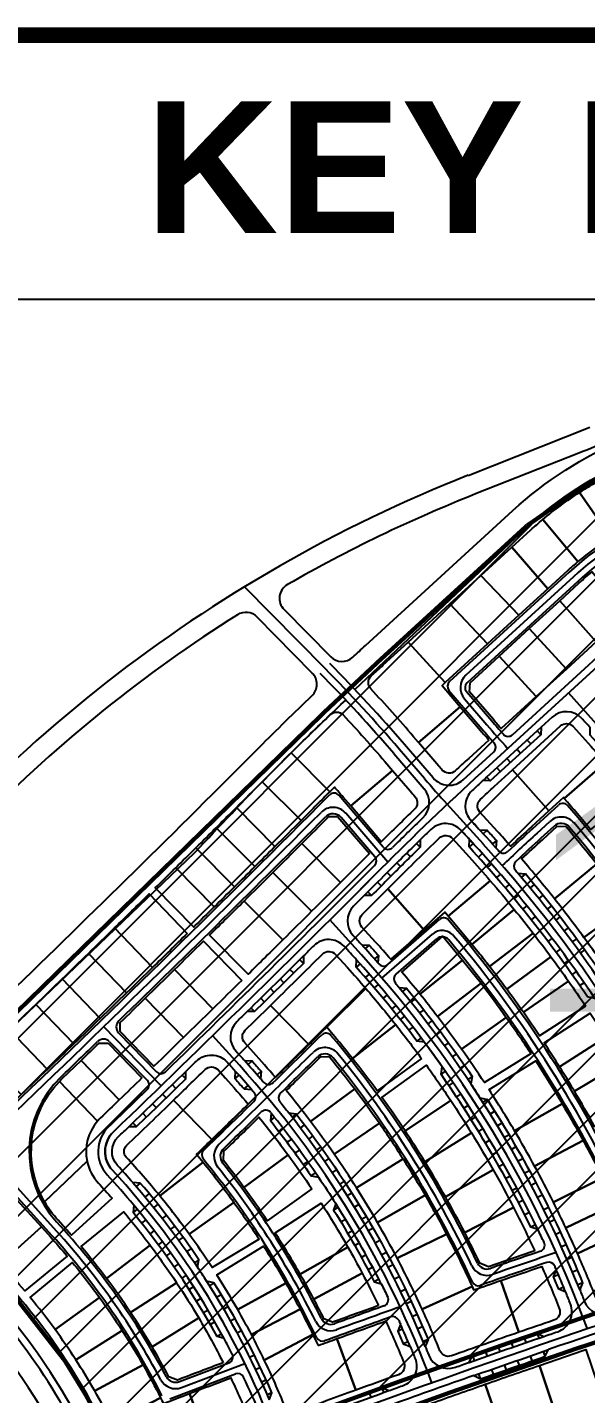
# Paper-space layout 'Layout1' of a CAD drawing. Extents: x 51 to 892, y -832 to -238.
# Drawn here: x 784.9 to 806.1, y -302.1 to -250.3 of the extents above; entities that cross this region are included whole.
import ezdxf
from ezdxf.enums import TextEntityAlignment as Align

# ---------------------------------------------------------------- set-up
doc = ezdxf.new("R2010")
doc.units = 0
doc.header["$LTSCALE"] = 10
doc.header["$MEASUREMENT"] = 0
doc.linetypes.add('X-Base 100915$0$PHANTOMX2', pattern=[5, 2.5, -0.5, 0.5, -0.5, 0.5, -0.5])
for name, color, linetype in [('L-ANNO-KPLN', 254, 'Continuous'), ('L-ANNO-KPLN-HTCH', 135, 'Continuous'), ('L-ANNO-KPLN-SHET', 139, 'X-Base 100915$0$PHANTOMX2'), ('L-ANNO-TEXT', 50, 'Continuous'), ('X-TTBL-Arch$0$A-FRAME$0$A-KEYPLAN', 7, 'Continuous'), ('X-TTBL-Arch$0$A-FRAME$0$EBDR$0$G-Border-Ext', 4, 'Continuous')]:
    doc.layers.add(name, color=color, linetype=linetype)
doc.styles.add('ANNO-A-XL', font='arial.ttf', dxfattribs={"height": 8})
doc.styles.add('X-TTBL-Arch$0$A-FRAME$0$Arial_B_4', font='arialbd.ttf', dxfattribs={"height": 3.044269})

# ---------------------------------------------------------------- blocks, each defined once
blk = doc.blocks.new('X-TTBL-Arch$0$A-FRAME')
at = {"layer": 'X-TTBL-Arch$0$A-FRAME$0$A-KEYPLAN', "color": 1}
blk.add_lwpolyline([(735.534, -260.579), (878.534, -260.579)], dxfattribs=at)
at = {"layer": 'X-TTBL-Arch$0$A-FRAME$0$EBDR$0$G-Border-Ext', "const_width": 0.6}
blk.add_lwpolyline([(63.534, -818.579), (63.534, -250.579), (878.534, -250.579), (878.534, -818.579)], close=True, dxfattribs=at)
at = {"layer": 'X-TTBL-Arch$0$A-FRAME$0$A-KEYPLAN', "color": 3, "style": 'X-TTBL-Arch$0$A-FRAME$0$Arial_B_4'}
blk.add_text('KEY PLAN', height=5, dxfattribs=at).set_placement((807.034, -255.579), align=Align.MIDDLE_CENTER)
blk = doc.blocks.new('X-TTBL-Arch')
blk.add_blockref('X-TTBL-Arch$0$A-FRAME', (0, 0))
blk = doc.blocks.new('masterplan')
at = {"layer": 'L-ANNO-KPLN'}
for p, q in [((407993.947, 2905926.73), (407998.563, 2905928.552)), ((407997.776, 2905923.066), (407993.235, 2905918.911)), ((407997.938, 2905922.889), (407993.854, 2905919.153)), ((407998.1, 2905922.712), (407993.902, 2905918.871)), ((407988.517, 2905919.408), (407985.46, 2905922.506)), ((407994.45, 2905915.469), (408000.044, 2905920.587)), ((407995.622, 2905916.899), (407999.865, 2905920.782)), ((407993.215, 2905918.578), (407994.474, 2905917.111)), ((407993.882, 2905918.538), (407994.838, 2905917.424)), ((407999.144, 2905916.938), (407997.744, 2905918.483)), ((407993.801, 2905918.264), (407994.656, 2905917.268)), ((407996.566, 2905917.048), (407996.701, 2905916.9)), ((407992.289, 2905915.235), (407991.327, 2905916.355)), ((407992.612, 2905915.264), (407991.527, 2905916.527)), ((407995.799, 2905916.346), (407995.934, 2905916.198)), ((407996.183, 2905916.697), (407996.318, 2905916.549)), ((407991.127, 2905916.183), (407992.278, 2905914.843)), ((407993.759, 2905915.195), (407994.913, 2905916.251)), ((407995.416, 2905915.995), (407995.551, 2905915.847)), ((407994.648, 2905915.293), (407994.783, 2905915.145)), ((407995.032, 2905915.644), (407995.167, 2905915.496)), ((407990.723, 2905912.638), (407989.036, 2905914.603)), ((407994.52, 2905912.748), (407993.136, 2905914.274)), ((407990.406, 2905912.271), (407989.123, 2905913.765)), ((407990.893, 2905912.071), (407989.305, 2905913.921)), ((407996.394, 2905913.345), (407997.367, 2905914.235)), ((407994.662, 2905913.28), (407994.515, 2905913.145)), ((407996.556, 2905913.167), (407997.042, 2905913.612)), ((407996.718, 2905912.99), (407997.204, 2905913.435)), ((407991.983, 2905912.776), (407992.123, 2905912.633)), ((407994.132, 2905912.782), (407993.984, 2905912.646)), ((407995.013, 2905912.894), (407994.864, 2905912.76)), ((407971.945, 2905901.309), (407983.584, 2905912.435)), ((407991.612, 2905912.412), (407991.752, 2905912.269)), ((407994.481, 2905912.396), (407994.332, 2905912.263)), ((407990.874, 2905911.679), (407991.016, 2905911.538)), ((407991.242, 2905912.046), (407991.383, 2905911.904)), ((407994.826, 2905912.008), (407994.676, 2905911.876)), ((407990.648, 2905911.169), (407990.507, 2905911.311)), ((407995.168, 2905911.615), (407995.016, 2905911.485)), ((407995.505, 2905911.219), (407995.352, 2905911.09)), ((407995.832, 2905911.65), (407996.114, 2905911.625)), ((407996.114, 2905911.625), (407995.961, 2905911.497)), ((407996.448, 2905911.223), (407996.293, 2905911.097)), ((407990.281, 2905910.801), (407990.139, 2905910.943)), ((407995.837, 2905910.82), (407995.683, 2905910.692)), ((407996.777, 2905910.818), (407996.621, 2905910.693)), ((407996.166, 2905910.417), (407996.01, 2905910.291)), ((407997.102, 2905910.41), (407996.945, 2905910.286)), ((407989.896, 2905908.558), (407988.699, 2905909.878)), ((407990.898, 2905908.186), (407992.862, 2905909.896)), ((407996.49, 2905910.01), (407996.333, 2905909.886)), ((407996.81, 2905909.6), (407996.652, 2905909.478)), ((407997.423, 2905909.998), (407997.265, 2905909.876)), ((407997.739, 2905909.583), (407997.58, 2905909.462)), ((407990.675, 2905907.674), (407992.592, 2905909.343)), ((407991.208, 2905907.82), (407992.75, 2905909.162)), ((407997.126, 2905909.187), (407996.966, 2905909.066)), ((407998.052, 2905909.164), (407997.891, 2905909.045)), ((407990.19, 2905908.924), (407990.042, 2905908.79)), ((407997.437, 2905908.77), (407997.276, 2905908.652)), ((407998.359, 2905908.742), (407998.197, 2905908.625)), ((407987.696, 2905908.23), (407987.556, 2905908.372)), ((407989.848, 2905908.217), (407989.699, 2905908.083)), ((407990.539, 2905908.536), (407990.389, 2905908.403)), ((407997.744, 2905908.351), (407997.582, 2905908.233)), ((407986.956, 2905907.498), (407986.816, 2905907.641)), ((407987.327, 2905907.864), (407987.186, 2905908.006)), ((407990.193, 2905907.827), (407990.042, 2905907.696)), ((407998.046, 2905907.928), (407997.883, 2905907.812)), ((407986.586, 2905907.133), (407986.446, 2905907.276)), ((407990.533, 2905907.434), (407990.381, 2905907.304)), ((407990.868, 2905907.037), (407990.715, 2905906.909)), ((407991.603, 2905907.291), (407991.448, 2905907.164)), ((407998.344, 2905907.501), (407998.18, 2905907.388)), ((407985.844, 2905906.404), (407985.704, 2905906.546)), ((407986.215, 2905906.768), (407986.075, 2905906.911)), ((407991.199, 2905906.635), (407991.044, 2905906.509)), ((407991.932, 2905906.886), (407991.776, 2905906.761)), ((407992.257, 2905906.476), (407992.099, 2905906.353)), ((407991.524, 2905906.23), (407991.368, 2905906.105)), ((407992.577, 2905906.063), (407992.418, 2905905.942)), ((407980.127, 2905905.832), (407982.301, 2905903.595)), ((407980.689, 2905905.597), (407982.122, 2905904.123)), ((407985.272, 2905904.368), (407984.252, 2905905.493)), ((407991.845, 2905905.82), (407991.687, 2905905.698)), ((407992.891, 2905905.647), (407992.731, 2905905.527)), ((407980.344, 2905905.264), (407981.777, 2905903.789)), ((407992.161, 2905905.407), (407992.001, 2905905.287)), ((407993.201, 2905905.226), (407993.039, 2905905.108)), ((407985.598, 2905904.4), (407985.747, 2905904.533)), ((407993.506, 2905904.802), (407993.343, 2905904.686)), ((407983.235, 2905903.855), (407983.096, 2905903.998)), ((407985.25, 2905903.997), (407985.101, 2905903.864)), ((407986.094, 2905904.141), (407985.943, 2905904.01)), ((407993.078, 2905904.145), (407992.914, 2905904.031)), ((407993.806, 2905904.374), (407993.641, 2905904.26)), ((407994.1, 2905903.942), (407993.934, 2905903.831)), ((407982.862, 2905903.492), (407982.723, 2905903.636)), ((407985.444, 2905903.474), (407985.595, 2905903.605)), ((407993.373, 2905903.717), (407993.208, 2905903.605)), ((407982.115, 2905902.769), (407981.976, 2905902.912)), ((407982.489, 2905903.13), (407982.35, 2905903.274)), ((407993.663, 2905903.286), (407993.497, 2905903.175)), ((407993.948, 2905902.851), (407993.78, 2905902.742)), ((407994.674, 2905903.069), (407994.505, 2905902.961)), ((407981.741, 2905902.407), (407981.602, 2905902.551)), ((407986.598, 2905902.399), (407986.442, 2905902.274)), ((407987.423, 2905902.528), (407987.265, 2905902.405)), ((407994.228, 2905902.413), (407994.059, 2905902.306)), ((407994.953, 2905902.627), (407994.783, 2905902.522)), ((407981.367, 2905902.046), (407981.228, 2905902.19)), ((407986.763, 2905901.865), (407986.921, 2905901.988)), ((407987.582, 2905901.992), (407987.741, 2905902.113)), ((407994.503, 2905901.971), (407994.332, 2905901.866)), ((407995.226, 2905902.182), (407995.055, 2905902.079)), ((407987.238, 2905901.572), (407987.078, 2905901.452)), ((407988.054, 2905901.694), (407987.893, 2905901.575)), ((407994.772, 2905901.526), (407994.6, 2905901.424)), ((407995.495, 2905901.734), (407995.322, 2905901.632)), ((407975.237, 2905901.145), (407978.158, 2905897.921)), ((407975.833, 2905900.844), (407978.336, 2905898.082)), ((407987.387, 2905901.034), (407987.549, 2905901.151)), ((407988.197, 2905901.154), (407988.36, 2905901.27)), ((407988.661, 2905900.842), (407988.496, 2905900.729)), ((407995.035, 2905901.078), (407994.862, 2905900.977)), ((407995.757, 2905901.283), (407995.584, 2905901.183)), ((407996.015, 2905900.828), (407995.84, 2905900.731)), ((407987.853, 2905900.727), (407987.69, 2905900.611)), ((407987.987, 2905900.184), (407988.152, 2905900.298)), ((407988.789, 2905900.299), (407988.955, 2905900.41)), ((407995.293, 2905900.626), (407995.119, 2905900.528)), ((407996.267, 2905900.371), (407996.091, 2905900.275)), ((407981.507, 2905899.906), (407981.356, 2905899.775)), ((407989.244, 2905899.975), (407989.076, 2905899.866)), ((407995.546, 2905900.172), (407995.371, 2905900.076)), ((407996.514, 2905899.91), (407996.337, 2905899.817)), ((407981.846, 2905899.506), (407981.692, 2905899.378)), ((407989.357, 2905899.428), (407989.526, 2905899.535)), ((407995.793, 2905899.715), (407995.617, 2905899.62)), ((407996.035, 2905899.254), (407995.857, 2905899.162)), ((407996.755, 2905899.447), (407996.577, 2905899.356)), ((407981.262, 2905899.069), (407981.236, 2905898.788)), ((407981.39, 2905898.915), (407981.236, 2905898.788)), ((407982.177, 2905899.102), (407982.022, 2905898.976)), ((407989.012, 2905898.986), (407988.842, 2905898.88)), ((407989.802, 2905899.091), (407989.632, 2905898.987)), ((407996.271, 2905898.791), (407996.092, 2905898.701)), ((407996.99, 2905898.981), (407996.811, 2905898.891)), ((407981.717, 2905898.511), (407981.561, 2905898.387)), ((407982.502, 2905898.691), (407982.344, 2905898.568)), ((407982.82, 2905898.275), (407982.66, 2905898.155)), ((407989.115, 2905898.437), (407989.286, 2905898.54)), ((407989.901, 2905898.541), (407990.072, 2905898.643)), ((407990.336, 2905898.192), (407990.163, 2905898.092)), ((407996.502, 2905898.325), (407996.322, 2905898.237)), ((407997.22, 2905898.511), (407997.04, 2905898.424)), ((407982.038, 2905898.102), (407981.879, 2905897.98)), ((407982.351, 2905897.687), (407982.19, 2905897.568)), ((407983.131, 2905897.854), (407982.969, 2905897.737)), ((407989.553, 2905898.091), (407989.381, 2905897.99)), ((407990.419, 2905897.64), (407990.594, 2905897.737)), ((407997.445, 2905898.04), (407997.263, 2905897.955)), ((407982.657, 2905897.267), (407982.494, 2905897.15)), ((407983.435, 2905897.428), (407983.271, 2905897.314)), ((407989.641, 2905897.54), (407989.815, 2905897.638)), ((407990.069, 2905897.182), (407989.894, 2905897.086)), ((407990.845, 2905897.278), (407990.669, 2905897.184)), ((407997.663, 2905897.565), (407997.481, 2905897.483)), ((407982.956, 2905896.841), (407982.792, 2905896.728)), ((407983.731, 2905896.997), (407983.566, 2905896.885)), ((407990.141, 2905896.628), (407990.318, 2905896.722)), ((407990.913, 2905896.724), (407991.09, 2905896.817)), ((407997.876, 2905897.088), (407997.693, 2905897.008)), ((407983.248, 2905896.411), (407983.081, 2905896.3)), ((407984.303, 2905896.12), (407984.133, 2905896.014)), ((407990.559, 2905896.258), (407990.381, 2905896.167)), ((407991.328, 2905896.351), (407991.15, 2905896.261)), ((407997.367, 2905896.433), (407997.183, 2905896.355)), ((407998.084, 2905896.609), (407997.899, 2905896.531)), ((407998.285, 2905896.127), (407998.1, 2905896.051)), ((407983.532, 2905895.975), (407983.364, 2905895.867)), ((407984.577, 2905895.675), (407984.406, 2905895.571)), ((407991.38, 2905895.795), (407991.56, 2905895.883)), ((407997.569, 2905895.954), (407997.384, 2905895.878)), ((407983.809, 2905895.535), (407983.639, 2905895.43)), ((407984.079, 2905895.091), (407983.907, 2905894.988)), ((407984.844, 2905895.225), (407984.672, 2905895.124)), ((407991.785, 2905895.411), (407991.604, 2905895.326)), ((407984.34, 2905894.641), (407984.167, 2905894.542)), ((407985.104, 2905894.77), (407984.929, 2905894.672)), ((407991.822, 2905894.854), (407992.004, 2905894.936)), ((407984.595, 2905894.188), (407984.419, 2905894.091)), ((407984.691, 2905894.012), (407984.419, 2905894.091)), ((407985.356, 2905894.311), (407985.18, 2905894.217)), ((407991.459, 2905894.37), (407991.276, 2905894.29)), ((407992.216, 2905894.458), (407992.032, 2905894.378)), ((407996.069, 2905894.048), (407996.134, 2905893.859)), ((407996.561, 2905894.217), (407996.626, 2905894.028)), ((407985.6, 2905893.849), (407985.422, 2905893.757)), ((407991.667, 2905893.891), (407991.483, 2905893.813)), ((407992.421, 2905893.977), (407992.237, 2905893.9)), ((407994.594, 2905893.536), (407994.66, 2905893.347)), ((407995.085, 2905893.707), (407995.151, 2905893.518)), ((407995.577, 2905893.878), (407995.642, 2905893.689)), ((407996.867, 2905893.34), (407996.801, 2905893.529)), ((407996.867, 2905893.34), (407996.99, 2905893.595)), ((407982.993, 2905892.379), (407984.87, 2905893.093)), ((407983.078, 2905892.155), (407985.475, 2905893.066)), ((407985.836, 2905893.382), (407985.657, 2905893.293)), ((407994.103, 2905893.364), (407994.169, 2905893.175)), ((407995.393, 2905892.826), (407995.328, 2905893.015)), ((407995.885, 2905892.997), (407995.819, 2905893.185)), ((407996.376, 2905893.168), (407996.31, 2905893.357)), ((407982.63, 2905891.728), (407985.126, 2905892.676)), ((407986.065, 2905892.911), (407985.884, 2905892.825)), ((407994.156, 2905892.611), (407994.41, 2905892.487)), ((407994.41, 2905892.487), (407994.345, 2905892.676)), ((407994.902, 2905892.656), (407994.836, 2905892.845)), ((407986.286, 2905892.436), (407986.104, 2905892.354)), ((407990.676, 2905892.144), (407990.744, 2905891.956)), ((407986.498, 2905891.958), (407986.315, 2905891.879)), ((407990.19, 2905891.968), (407990.258, 2905891.78))]:
    blk.add_line(p, q, dxfattribs=at)
at = {"layer": 'L-ANNO-KPLN', "flags": 128}
for points in [[(407987.089, 2905922.587, 0.491701), (407986.961, 2905921.645), (407988.73, 2905919.853, 0.404803), (407989.564, 2905919.834, -0.001364), (407990.049, 2905920.28), (407995.643, 2905925.397, -0.085265), (407999.848, 2905928.098, -0.033159), (408003.847, 2905929.488), (408004.83, 2905929.725, -0.054931), (408011.772, 2905930.61, -0.092871), (408016.4, 2905929.824, -0.235816), (408038.881, 2905905.895)], [(408039.142, 2905905.689, 0.237759), (408016.466, 2905930.004, 0.092871), (408011.769, 2905930.802, 0.100087), (407999.328, 2905928.065), (407999.328, 2905928.065, -0.010032), (407998.144, 2905927.57), (407994.226, 2905926.023, 0.036422), (407987.089, 2905922.587)], [(407989.65, 2905918.613), (407996.199, 2905924.789, -0.085265), (408000.169, 2905927.339, -0.033055), (408004.053, 2905928.69), (408005.024, 2905928.924, -0.054931), (408011.786, 2905929.786, -0.092871), (408016.114, 2905929.051, -0.235975), (408038.098, 2905905.638), (408038.827, 2905903.603, -0.048331), (408039.536, 2905900.795, -0.029547), (408039.928, 2905896.53)], [(407985.939, 2905921.359, 0.352137), (407985.193, 2905921.446, 0.05733), (407975.492, 2905913.653), (407971.604, 2905908.625, 0.010657), (407970.227, 2905906.779), (407969.934, 2905906.37, 0.910144), (407972.703, 2905903.971), (407974.154, 2905905.358, 0.000183), (407974.509, 2905905.697), (407976.504, 2905907.059, 0.004984), (407986.03, 2905916.428), (407986.03, 2905916.428, -0.005777), (407988.022, 2905918.382, 0.418525), (407988.034, 2905919.237), (407985.939, 2905921.359)], [(407983.584, 2905912.435, -0.017458), (407989.302, 2905918.213), (407989.302, 2905918.213)]]:
    blk.add_lwpolyline(points, format="xyb", dxfattribs=at)
at = {"layer": 'L-ANNO-KPLN'}
for points in [[(408000.702, 2905925.108, 0.032949), (407999.353, 2905924.372), (407998.17, 2905926.086, -0.032927), (407999.754, 2905926.961)], [(407999.353, 2905924.372, 0.033098), (407998.106, 2905923.461), (407996.77, 2905925.056, -0.031627), (407998.17, 2905926.086)], [(407998.106, 2905923.461, 0.010943), (407997.722, 2905923.125), (407996.96, 2905922.428), (407995.601, 2905924.004), (407996.318, 2905924.66, -0.010979), (407996.77, 2905925.056)], [(407999.956, 2905921.462, 0.014696), (407999.558, 2905921.118), (407998.8, 2905920.425), (407997.416, 2905921.978), (407998.154, 2905922.653, -0.014718), (407998.645, 2905923.076)], [(407993.073, 2905918.872), (407992.952, 2905918.761), (407993.638, 2905917.962), (407992.065, 2905916.601), (407991.873, 2905916.824, 0.010017), (407990.252, 2905918.638, -0.41522), (407990.27, 2905919.125, -0.001287), (407990.724, 2905919.542), (407991.669, 2905920.406)], [(407996.529, 2905918.347), (407995.199, 2905917.13, -0.00257), (407994.899, 2905917.476), (407993.998, 2905918.525), (407994.019, 2905918.87), (407995.118, 2905919.875)], [(407994.413, 2905917.059, 0.002645), (407994.727, 2905916.698), (407993.964, 2905916.001, 0.001507), (407993.454, 2905915.531, -0.424043), (407992.961, 2905915.559, -0.001017), (407992.835, 2905915.704), (407992.065, 2905916.601), (407993.638, 2905917.962)], [(407989.206, 2905917.648, -0.009967), (407990.781, 2905915.886), (407991.072, 2905915.547), (407989.489, 2905914.198), (407989.203, 2905914.531, 0.002206), (407988.872, 2905914.912), (407988.697, 2905914.739), (407987.228, 2905916.212, -0.004346), (407988.716, 2905917.662, -0.418491)], [(407997.928, 2905917.207), (407998.61, 2905916.455, -0.003715), (407999.15, 2905915.85), (407997.582, 2905914.483), (407997.554, 2905914.514), (407997.001, 2905914.008), (407995.62, 2905915.564), (407997.441, 2905917.23, -0.415617)], [(407988.697, 2905914.739, 0.001463), (407988.211, 2905914.254, -0.000338), (407987.605, 2905913.647), (407986.135, 2905915.119, 0.000338), (407986.738, 2905915.722, -0.001473), (407987.228, 2905916.212)], [(408000.212, 2905914.606), (407998.583, 2905913.311, 0.007293), (407997.582, 2905914.483), (407999.15, 2905915.85, -0.007446)], [(407991.743, 2905914.766, 0.00148), (407991.931, 2905914.548, -0.399626), (407991.91, 2905914.074, 0.00383), (407990.65, 2905912.845), (407989.489, 2905914.198), (407991.072, 2905915.547)], [(407997.001, 2905914.008), (407996.34, 2905913.404, 0.002412), (407995.551, 2905912.674, 0.003733), (407995.053, 2905913.231), (407994.386, 2905913.968, -0.410959), (407994.407, 2905914.451, -0.001584), (407994.936, 2905914.938), (407995.62, 2905915.564)], [(407987.605, 2905913.647, -0.000544), (407986.618, 2905912.661), (407985.154, 2905914.138, 0.000543), (407986.135, 2905915.119)], [(407986.618, 2905912.661, -0.000427), (407985.851, 2905911.898), (407984.388, 2905913.376, 0.000427), (407985.154, 2905914.138)], [(407988.993, 2905913.793), (407990.196, 2905912.392), (407990.138, 2905912.334, -0.000551), (407989.105, 2905911.3), (407987.633, 2905912.77, 0.000551), (407988.664, 2905913.802)], [(407985.851, 2905911.898, -0.000421), (407985.085, 2905911.138), (407983.621, 2905912.616, 0.000422), (407984.388, 2905913.376)], [(407997.658, 2905913.417, -0.008766), (407998.823, 2905912), (407997.214, 2905910.681, 0.009741), (407995.971, 2905912.191, -0.002463), (407996.772, 2905912.931), (407997.325, 2905913.437)], [(407989.105, 2905911.3, -0.000594), (407988.007, 2905910.206), (407986.54, 2905911.68, 0.000594), (407987.633, 2905912.77)], [(407993.348, 2905912.968), (407993.986, 2905912.265, -0.006176), (407994.783, 2905911.363), (407993.189, 2905910.021), (407993.061, 2905910.175), (407992.27, 2905909.486), (407990.894, 2905911.054), (407991.158, 2905911.318, -0.00524), (407992.855, 2905912.985, -0.423008)], [(407985.085, 2905911.138, -0.000435), (407984.31, 2905910.372), (407982.853, 2905911.856, 0.000433), (407983.621, 2905912.616)], [(407984.31, 2905910.372, -0.000429), (407983.536, 2905909.609), (407982.078, 2905911.092, 0.00043), (407982.853, 2905911.856)], [(407988.007, 2905910.206, -0.000584), (407986.912, 2905909.119), (407985.444, 2905910.593, 0.000588), (407986.54, 2905911.68)], [(408000.014, 2905910.439), (407998.33, 2905909.218, 0.009163), (407997.214, 2905910.681), (407998.823, 2905912, -0.009388)], [(407995.691, 2905910.279), (407994.077, 2905908.954), (407993.189, 2905910.021), (407994.783, 2905911.363, -0.007255)], [(407983.293, 2905909.37, -0.000714), (407981.979, 2905908.081), (407980.535, 2905909.579, 0.000706), (407981.849, 2905910.868)], [(407992.27, 2905909.486), (407991.009, 2905908.389, 0.004974), (407990.429, 2905909.041), (407989.914, 2905909.61, -0.400131), (407989.926, 2905910.085, 0.000516), (407990.894, 2905911.054)], [(407986.912, 2905909.119, -0.000687), (407985.601, 2905907.824), (407984.134, 2905909.3, 0.000692), (407985.444, 2905910.593)], [(407996.409, 2905909.374), (407994.754, 2905908.113, 0.003329), (407994.373, 2905908.598), (407994.077, 2905908.954), (407995.691, 2905910.279, -0.005945)], [(408001.11, 2905908.886), (407999.391, 2905907.715, 0.009166), (407998.33, 2905909.218), (408000.014, 2905910.439, -0.009102)], [(407981.979, 2905908.081, -0.000544), (407980.985, 2905907.112), (407979.541, 2905908.61, 0.000545), (407980.535, 2905909.579)], [(407985.361, 2905907.589, -0.000591), (407984.259, 2905906.507), (407982.804, 2905907.994, 0.000595), (407983.906, 2905909.075)], [(407993.724, 2905908.355), (407992.114, 2905907.068, 0.006167), (407991.426, 2905907.903), (407992.988, 2905909.263)], [(407997.083, 2905908.482), (407995.405, 2905907.253, 0.005791), (407994.754, 2905908.113), (407996.409, 2905909.374, -0.005766)], [(407980.985, 2905907.112, -0.000541), (407979.989, 2905906.145), (407978.546, 2905907.643, 0.000543), (407979.541, 2905908.61)], [(407988.914, 2905908.569), (407989.362, 2905908.074, -0.006269), (407990.066, 2905907.278), (407988.579, 2905905.817, -0.000359), (407987.906, 2905905.155), (407986.442, 2905906.632, 0.001029), (407988.416, 2905908.583, -0.427508)], [(407994.432, 2905907.481), (407992.781, 2905906.218, 0.006156), (407992.114, 2905907.068), (407993.724, 2905908.355)], [(407997.747, 2905907.561), (407996.037, 2905906.377, 0.005795), (407995.405, 2905907.253), (407997.083, 2905908.482, -0.005843)], [(407979.989, 2905906.145, -0.000535), (407978.992, 2905905.18), (407977.548, 2905906.677, 0.000538), (407978.546, 2905907.643)], [(407984.259, 2905906.507, -0.000587), (407983.153, 2905905.427), (407981.7, 2905906.915, 0.000586), (407982.804, 2905907.994)], [(407998.397, 2905906.613), (407996.648, 2905905.486, 0.005807), (407996.037, 2905906.377), (407997.747, 2905907.561, -0.005921)], [(407991.196, 2905905.91), (407989.555, 2905904.631, 0.009495), (407988.579, 2905905.817), (407990.066, 2905907.278, -0.010444)], [(407994.461, 2905907.444, -0.008479), (407995.387, 2905906.187), (407993.692, 2905904.981, 0.008732), (407992.781, 2905906.218), (407994.432, 2905907.481)], [(407978.992, 2905905.18, -0.000526), (407977.992, 2905904.216), (407976.549, 2905905.714, 0.000527), (407977.548, 2905906.677)], [(407983.153, 2905905.427, -0.000599), (407982.029, 2905904.334), (407980.747, 2905905.653), (407980.752, 2905905.992, 0.000492), (407981.7, 2905906.915)], [(407987.906, 2905905.155, -0.000663), (407986.634, 2905903.906, 0.008327), (407985.805, 2905904.851), (407985.473, 2905905.218, -0.402806), (407985.487, 2905905.695, 0.000503), (407986.442, 2905906.632)], [(407996.328, 2905904.812), (407994.56, 2905903.714, 0.008738), (407993.692, 2905904.981), (407995.387, 2905906.187, -0.009049)], [(407999.162, 2905905.432), (407997.409, 2905904.312, 0.005806), (407996.825, 2905905.22), (407998.574, 2905906.346, -0.005591)], [(407977.992, 2905904.216, -0.000518), (407976.996, 2905903.261), (407975.548, 2905904.753, 0.000524), (407976.549, 2905905.714)], [(407992.175, 2905904.624), (407990.49, 2905903.404, 0.009547), (407989.555, 2905904.631), (407991.196, 2905905.91, -0.009514)], [(407980.287, 2905905.208), (407981.569, 2905903.888, -0.000473), (407980.711, 2905903.058), (407979.266, 2905904.555, 0.000372), (407979.947, 2905905.213)], [(407999.764, 2905904.446), (407997.973, 2905903.39, 0.005797), (407997.409, 2905904.312), (407999.162, 2905905.432, -0.005951)], [(407980.711, 2905903.058, -0.000387), (407979.994, 2905902.368, 0.023125), (407979.882, 2905902.25), (407978.442, 2905903.757, -0.010227), (407978.552, 2905903.867), (407979.266, 2905904.555)], [(407988.687, 2905904.69, -0.009693), (407989.64, 2905903.476), (407987.967, 2905902.239, 0.009887), (407987.045, 2905903.413, 0.00068), (407988.364, 2905904.707)], [(407997.514, 2905902.908), (407995.705, 2905901.882, 0.010462), (407994.735, 2905903.446), (407996.504, 2905904.542, -0.010436)], [(408000.572, 2905903.036), (407998.74, 2905902.05, 0.008271), (407997.973, 2905903.39), (407999.764, 2905904.446, -0.008352)], [(407984.46, 2905904.192), (407984.738, 2905903.884, -0.009042), (407985.601, 2905902.897, -0.000716), (407984.22, 2905901.555), (407982.77, 2905903.047, 0.00062), (407983.965, 2905904.207, -0.424786)], [(407993.283, 2905903.035), (407991.55, 2905901.884, 0.009499), (407990.676, 2905903.148), (407992.358, 2905904.372, -0.009554)], [(407979.882, 2905902.25, 0.234184), (407979.492, 2905900.736), (407977.88, 2905899.194, -0.332324), (407978.442, 2905903.757)], [(407990.576, 2905902.181), (407988.865, 2905900.998, 0.010139), (407987.967, 2905902.239), (407989.64, 2905903.476, -0.01004)], [(407984.22, 2905901.555, -0.000312), (407983.644, 2905900.998, -0.002971), (407983.892, 2905900.696), (407982.246, 2905899.424, 0.01532), (407980.979, 2905900.882, -0.408262), (407980.992, 2905901.33, 0.000916), (407982.77, 2905903.047)], [(407994.068, 2905901.807), (407992.298, 2905900.715, 0.008587), (407991.55, 2905901.884), (407993.283, 2905903.035, -0.008581)], [(407998.3, 2905901.522), (407996.463, 2905900.547, 0.00874), (407995.705, 2905901.882), (407997.514, 2905902.908, -0.008654)], [(407987.114, 2905900.973), (407985.439, 2905899.74, 0.009361), (407984.662, 2905900.759), (407984.684, 2905901.114, 0.00068), (407986.01, 2905902.402, -0.01245)], [(407991.476, 2905900.822), (407989.713, 2905899.719, 0.010157), (407988.865, 2905900.998), (407990.576, 2905902.181, -0.010242)], [(407994.897, 2905900.401), (407993.085, 2905899.379, 0.009594), (407992.298, 2905900.715), (407994.068, 2905901.807, -0.009617)], [(407999.038, 2905900.108), (407997.174, 2905899.185, 0.008747), (407996.463, 2905900.547), (407998.3, 2905901.522, -0.008687)], [(407988.017, 2905899.684), (407986.325, 2905898.472, 0.01131), (407985.439, 2905899.74), (407987.114, 2905900.973, -0.010847)], [(407992.309, 2905899.448), (407990.509, 2905898.406, 0.010172), (407989.713, 2905899.719), (407991.476, 2905900.822, -0.010112)], [(407979.921, 2905899.905, -0.006477), (407980.44, 2905899.329), (407978.896, 2905897.934, 0.004376), (407978.573, 2905898.298), (407978.393, 2905898.494, -0.056723), (407977.88, 2905899.194), (407979.492, 2905900.736, 0.135317)], [(407985.063, 2905899.17), (407983.367, 2905897.965, 0.014602), (407982.246, 2905899.424), (407983.892, 2905900.696, -0.014325)], [(407995.664, 2905898.978), (407993.815, 2905898.026, 0.009508), (407993.085, 2905899.379), (407994.897, 2905900.401, -0.009529)], [(407999.526, 2905899.104), (407997.646, 2905898.214, 0.006156), (407997.174, 2905899.185), (407999.038, 2905900.108, -0.006087)], [(407977.757, 2905898.245), (407976.207, 2905896.85, 0.002687), (407976.022, 2905897.044), (407975.242, 2905897.852), (407976.821, 2905899.278)], [(407993.126, 2905897.965), (407991.25, 2905897.063, 0.01016), (407990.509, 2905898.406), (407992.309, 2905899.448, -0.010644)], [(407981.879, 2905897.557), (407980.232, 2905896.286, 0.013792), (407979.272, 2905897.496), (407980.884, 2905898.811, -0.013328)], [(407986.014, 2905897.781), (407984.236, 2905896.699, 0.012196), (407983.367, 2905897.965), (407985.063, 2905899.17, -0.012543)], [(407989.382, 2905897.476), (407987.575, 2905896.447, 0.013446), (407986.621, 2905898.021), (407988.37, 2905899.146, -0.013447)], [(407996.468, 2905897.331, 0.001148), (407994.717, 2905896.73), (407994.388, 2905896.868, 0.007977), (407993.815, 2905898.026), (407995.664, 2905898.978, -0.010791)], [(407999.974, 2905898.121), (407998.093, 2905897.231, 0.006156), (407997.646, 2905898.214), (407999.526, 2905899.104, -0.005893)], [(407978.099, 2905897.868, -0.008884), (407978.737, 2905897.138), (407977.132, 2905895.815, 0.013724), (407976.207, 2905896.85), (407977.757, 2905898.245)], [(407994.091, 2905895.989), (407992.197, 2905895.13, 0.014251), (407991.25, 2905897.063), (407993.126, 2905897.965, -0.013805)], [(408000.084, 2905897.871, -0.000498), (408000.801, 2905898.108), (408001.445, 2905896.13, 0.001475), (407999.208, 2905895.386, -0.399413), (407998.778, 2905895.587, 0.010125), (407998.093, 2905897.231), (407999.974, 2905898.121, -0.001585)], [(407982.889, 2905896.127), (407981.138, 2905895.004, 0.014029), (407980.232, 2905896.286), (407981.879, 2905897.557, -0.014566)], [(407987.032, 2905896.107), (407985.203, 2905895.114, 0.012184), (407984.41, 2905896.429), (407986.187, 2905897.511, -0.012217)], [(407989.926, 2905896.487), (407988.09, 2905895.509, 0.007826), (407987.575, 2905896.447), (407989.382, 2905897.476, -0.007792)], [(407979.962, 2905895.574), (407978.277, 2905894.355, 0.015192), (407977.337, 2905895.569), (407978.942, 2905896.892, -0.015248)], [(407997.4, 2905895.156, -0.428316), (407997.191, 2905894.704, 0.000875), (407995.869, 2905894.25), (407995.183, 2905896.213, -0.001032), (407996.733, 2905896.745, -0.010136)], [(407983.726, 2905894.791), (407981.957, 2905893.695, 0.013797), (407981.138, 2905895.004), (407982.889, 2905896.127, -0.013118)], [(407990.546, 2905895.26, 0.001148), (407988.805, 2905894.631), (407988.473, 2905894.764, 0.006127), (407988.09, 2905895.509), (407989.926, 2905896.487, -0.009501)], [(407995.869, 2905894.25, 0.001695), (407993.306, 2905893.355, -0.401889), (407992.873, 2905893.551, 0.011372), (407992.197, 2905895.13), (407994.091, 2905895.989), (407994.152, 2905895.856, -0.000698), (407995.183, 2905896.213)], [(407987.569, 2905895.124), (407985.722, 2905894.168, 0.0086), (407985.203, 2905895.114), (407987.032, 2905896.107, -0.008374)], [(407980.822, 2905894.319), (407979.061, 2905893.211, 0.013712), (407978.277, 2905894.355), (407979.962, 2905895.574, -0.01392)], [(407988.057, 2905894.16), (407986.211, 2905893.199, 0.008645), (407985.722, 2905894.168), (407987.569, 2905895.124, -0.008071)], [(407984.655, 2905893.096, 0.001057), (407982.922, 2905892.44), (407982.587, 2905892.567, 0.01154), (407981.957, 2905893.695), (407983.726, 2905894.791, -0.016076)], [(407991.504, 2905893.094, -0.42577), (407991.302, 2905892.641, 0.001083), (407989.679, 2905892.055), (407988.968, 2905894.009, -0.001234), (407990.82, 2905894.678, -0.011889)], [(407981.615, 2905893.01), (407979.782, 2905892.025, 0.013711), (407979.061, 2905893.211), (407980.822, 2905894.319, -0.014005)], [(407988.253, 2905893.749, -0.0005), (407988.968, 2905894.009), (407989.679, 2905892.055, 0.001493), (407987.439, 2905891.232, -0.404452), (407987.001, 2905891.425, 0.015409), (407986.211, 2905893.199), (407988.057, 2905894.16, -0.003419)], [(407999.073, 2905891.626, 0.001193), (407997.307, 2905891.022), (407996.651, 2905892.996, -0.001177), (407998.404, 2905893.596)], [(407982.278, 2905891.769), (407980.436, 2905890.802, 0.013715), (407979.782, 2905892.025), (407981.615, 2905893.01, -0.012883)], [(407985.644, 2905890.941, -0.423127), (407985.447, 2905890.488, 0.000899), (407984.106, 2905889.98), (407983.376, 2905891.928, -0.001008), (407984.94, 2905892.52, -0.014377)], [(407997.307, 2905891.022, 0.001372), (407995.272, 2905890.315), (407994.587, 2905892.279, -0.001382), (407996.651, 2905892.996)], [(407995.272, 2905890.315, 0.001367), (407993.241, 2905889.597), (407992.548, 2905891.558, -0.001368), (407994.587, 2905892.279)], [(407984.106, 2905889.98, 0.000551), (407983.292, 2905889.669), (407981.605, 2905889.023, -0.405808), (407981.164, 2905889.212, 0.017287), (407980.436, 2905890.802), (407982.278, 2905891.769, -0.002298), (407982.387, 2905891.55, -0.00065), (407983.376, 2905891.928)]]:
    blk.add_lwpolyline(points, format="xyb", close=True, dxfattribs=at)
for points in [[(407986.709, 2905890.192, 0.098002), (407980.45, 2905900.394, -0.408262), (407980.493, 2905901.849, 0.005259), (407990.648, 2905911.826, -0.011526), (407994.45, 2905915.469), (408000.044, 2905920.587, -0.085274), (408002.392, 2905922.095, -0.096234), (408011.884, 2905924.106, 0.096234), (408002.392, 2905922.095)], [(407997.126, 2905917.56), (407996.714, 2905917.183), (407996.701, 2905916.9), (407994.783, 2905915.145), (407994.501, 2905915.158, 0.001226), (407994.09, 2905914.779, 0.416681), (407994.052, 2905913.643, -0.002409), (407994.379, 2905913.292), (407994.662, 2905913.28, -0.002611), (407995.013, 2905912.894), (407994.997, 2905912.611, -0.00083), (407995.107, 2905912.488)], [(408008.609, 2905901.876, 0.000632), (408008.552, 2905902.005), (408008.288, 2905902.105, 0.025762), (408005.694, 2905907.177), (408005.766, 2905907.45, 0.003563), (408005.363, 2905908.131), (408005.088, 2905908.198, 0.049211), (407998.565, 2905916.884), (407998.576, 2905917.167, 0.002161), (407998.249, 2905917.518, 0.410187), (407997.126, 2905917.56)], [(407996.714, 2905917.183), (407994.628, 2905915.275, 0.00038), (407994.501, 2905915.158, 0.00038)], [(408002.782, 2905899.622, 0.000783), (408002.719, 2905899.763), (408002.454, 2905899.862, 0.03695), (407998.968, 2905906.212), (407999.027, 2905906.488, 0.002545), (407998.749, 2905906.906), (407998.472, 2905906.96, 0.03695), (407993.984, 2905912.646), (407993.996, 2905912.929, 0.002435), (407993.669, 2905913.28, 0.417271), (407992.532, 2905913.307, 0.001237), (407992.127, 2905912.915), (407992.123, 2905912.633, 0.003544), (407990.976, 2905911.498, -0.000364), (407990.281, 2905910.801), (407989.998, 2905910.801, -0.000208), (407989.599, 2905910.403, 0.405158), (407989.581, 2905909.289, -0.002754), (407989.907, 2905908.937), (407990.19, 2905908.924, -0.002984), (407990.539, 2905908.536), (407990.522, 2905908.253, -0.000335), (407990.56, 2905908.209)], [(407992.127, 2905912.915, 0.003982), (407990.835, 2905911.64, -0.000437), (407989.998, 2905910.801, -0.000437)], [(408000.59, 2905904.983, 0.041181), (407995.832, 2905911.65, 0.041181)], [(407996.824, 2905897.648, 0.003189), (407996.589, 2905898.145), (407996.322, 2905898.237, 0.039284), (407992.914, 2905904.031), (407992.963, 2905904.309, 0.006738), (407992.281, 2905905.247), (407992.001, 2905905.287, 0.021145), (407989.699, 2905908.083), (407989.714, 2905908.365, 0.004073), (407989.239, 2905908.881, 0.42284), (407988.092, 2905908.903, -0.000205), (407987.698, 2905908.512), (407987.696, 2905908.23, -0.00096), (407985.844, 2905906.404), (407985.562, 2905906.406, -0.000205), (407985.166, 2905906.018, 0.40658), (407985.14, 2905904.902, -0.003215), (407985.465, 2905904.548), (407985.747, 2905904.533, -0.00348), (407986.094, 2905904.141), (407986.074, 2905903.859, -0.001219), (407986.192, 2905903.721)], [(407987.698, 2905908.512, -0.001108), (407985.562, 2905906.406)], [(407991.182, 2905907.484, -0.001242), (407991.321, 2905907.318), (407991.603, 2905907.291, -0.023875), (407994.1, 2905903.942), (407994.046, 2905903.664, -0.003672), (407994.397, 2905903.13), (407994.674, 2905903.069, -0.044788), (407998.285, 2905896.127), (407998.176, 2905895.866, -0.002754), (407998.354, 2905895.42, 0.399413), (407999.353, 2905894.954, -0.000347), (407999.879, 2905895.13), (408000.005, 2905895.383, -0.001624), (408002.476, 2905896.198), (408002.728, 2905896.07, -0.000347), (408003.256, 2905896.242, 0.430805), (408003.755, 2905897.292, 0.002445), (408003.579, 2905897.74), (408003.319, 2905897.851, 0.002638), (408003.122, 2905898.33), (408003.23, 2905898.592, 0.000781), (408003.17, 2905898.733)], [(407991.31, 2905894.705, -0.001129), (407991.378, 2905894.553), (407991.276, 2905894.29, -0.003552), (407991.483, 2905893.813), (407991.746, 2905893.706, -0.00324), (407991.927, 2905893.265, -0.42577), (407991.456, 2905892.212, 0.000346), (407990.935, 2905892.025), (407990.676, 2905892.144, 0.001622), (407988.235, 2905891.254)], [(407986.394, 2905891.695), (407986.498, 2905891.958, 0.037653), (407984.303, 2905896.12), (407984.026, 2905896.183, 0.005147), (407983.677, 2905896.719), (407983.731, 2905896.997, 0.02928), (407981.507, 2905899.906), (407981.225, 2905899.926, 0.00699), (407980.644, 2905900.573, -0.408262), (407980.676, 2905901.659, 0.000209), (407981.084, 2905902.051), (407981.367, 2905902.046, 0.00096), (407983.235, 2905903.855), (407983.239, 2905904.138, 0.000209), (407983.645, 2905904.532, -0.421391), (407984.79, 2905904.503, -0.003261), (407985.114, 2905904.149), (407985.101, 2905903.864, -0.003552), (407985.444, 2905903.474), (407985.726, 2905903.454, -0.001139), (407985.835, 2905903.326)], [(407981.084, 2905902.051, 0.001108), (407983.239, 2905904.138)], [(407986.805, 2905902.985, -0.003623), (407987.142, 2905902.563), (407987.423, 2905902.528, -0.066216), (407992.421, 2905893.977), (407992.313, 2905893.715, -0.002416), (407992.449, 2905893.381, 0.401889), (407993.458, 2905892.925, -0.000346), (407993.981, 2905893.109), (407994.103, 2905893.364, -0.001624), (407996.561, 2905894.217), (407996.815, 2905894.093, -0.000346), (407997.339, 2905894.272, 0.428316), (407997.824, 2905895.324, 0.002788), (407997.645, 2905895.769), (407997.384, 2905895.878, 0.00302), (407997.183, 2905896.355), (407997.288, 2905896.617, 0.000936), (407997.223, 2905896.765)], [(407986.453, 2905902.58, -0.000213), (407986.473, 2905902.555), (407986.442, 2905902.274, -0.017761), (407987.987, 2905900.184), (407988.265, 2905900.132, -0.008152), (407988.922, 2905899.128), (407988.842, 2905898.88, -0.021315), (407990.381, 2905896.167), (407990.65, 2905896.08, -0.003767), (407990.896, 2905895.583)], [(407981.225, 2905899.926, -0.0325), (407983.677, 2905896.719, -0.0325)], [(407984.026, 2905896.183, -0.040875), (407986.394, 2905891.695)], [(407993.981, 2905893.109, -0.001874), (407996.815, 2905894.093)], [(407994.156, 2905892.611, 0.001874), (407996.99, 2905893.595, 0.001874)], [(407990.935, 2905892.025, 0.001874), (407988.117, 2905890.997, 0.001874)]]:
    blk.add_lwpolyline(points, format="xyb", dxfattribs=at)
for points in [[(407996.96, 2905922.428), (407995.867, 2905921.428), (407994.425, 2905922.928), (407995.601, 2905924.004)], [(407995.867, 2905921.428), (407994.681, 2905920.343), (407993.254, 2905921.856), (407994.425, 2905922.928)], [(407994.681, 2905920.343), (407993.073, 2905918.872), (407991.669, 2905920.406), (407993.254, 2905921.856)], [(407998.8, 2905920.425), (407997.667, 2905919.389), (407996.26, 2905920.921), (407997.416, 2905921.978)], [(407997.667, 2905919.389), (407996.529, 2905918.347), (407995.118, 2905919.875), (407996.26, 2905920.921)]]:
    blk.add_lwpolyline(points, close=True, dxfattribs=at)
for centre, radius, start, end in [((408014.212, 2905875.385), 55.2, 111.5383, 144.4827), ((408005.606, 2905914.507), 11.6, 112.9617, 132.456), ((408005.606, 2905914.507), 11.36, 112.9617, 132.456), ((408005.606, 2905914.507), 11.12, 112.9617, 132.456), ((407945.806, 2905877.267), 60.264, 40.65217, 44.61562), ((407945.806, 2905877.267), 59.736, 40.65217, 44.61562), ((407945.806, 2905877.267), 60, 40.65217, 44.61562), ((407993.397, 2905918.734), 0.24, 132.456, 220.6522), ((407994.286, 2905918.681), 0.64, 132.456, 220.6522), ((407994.064, 2905918.694), 0.24, 132.456, 220.6522), ((408028.705, 2905946.506), 44.64, 220.6522, 221.5156), ((408028.705, 2905946.506), 45.12, 220.6522, 221.5355), ((408028.705, 2905946.506), 44.88, 220.6522, 222.1691), ((407995.46, 2905917.076), 0.24, 221.5156, 312.456), ((407994.751, 2905916.428), 0.24, 312.456, 41.5355), ((408071.565, 2905831.184), 114.24, 132.45595, 135.09743), ((407991.671, 2905914.322), 0.8, 313.86, 40.6522), ((408028.705, 2905946.506), 48, 220.6522, 222.1815), ((407993.219, 2905915.785), 0.8, 220.6522, 312.456), ((407511.321, 2906389.525), 673.36, 313.709465, 315.147595), ((407988.854, 2905914.446), 0.24, 40.6522, 135.1476), ((407997.529, 2905914.058), 0.24, 41.0393, 132.456), ((407511.321, 2906389.525), 673.6, 313.709465, 315.088767), ((407511.321, 2906389.525), 673.84, 314.152189, 315.088767), ((407988.819, 2905913.504), 0.64, 40.6522, 135.0888), ((407988.819, 2905913.504), 0.4, 40.6522, 135.0888), ((408071.565, 2905831.184), 114.504, 133.86002, 134.66423), ((407997.474, 2905913.14), 0.64, 40.3166, 132.456), ((407957.81, 2905879.482), 52.9, 23.9073, 41.0393), ((407957.806, 2905879.48), 49.28, 33.8165, 43.3037), ((407957.806, 2905879.48), 49.808, 41.6958, 43.3062), ((408071.565, 2905831.184), 111.36, 132.45595, 133.11729), ((407997.474, 2905913.14), 0.4, 40.3166, 132.456), ((407957.81, 2905879.482), 52.42, 23.1943, 40.3166), ((407957.81, 2905879.482), 52.66, 23.9073, 40.3166), ((407957.806, 2905879.48), 49.544, 19.8856, 42.1815), ((408071.565, 2905831.184), 111.12, 132.45595, 133.38553), ((408071.565, 2905831.184), 110.88, 132.45595, 133.13606), ((407990.224, 2905912.114), 0.24, 315.0894, 40.6522), ((407990.905, 2905912.794), 0.24, 220.6522, 314.6642), ((407995.287, 2905912.647), 0.24, 221.5056, 313.1173), ((407511.321, 2906389.525), 676.72, 313.892109, 315.097431), ((407511.321, 2906389.525), 676.456, 314.145507, 315.089374), ((407995.917, 2905911.921), 0.24, 133.1361, 220.4058), ((407957.806, 2905879.48), 49.808, 40.2309, 40.4058), ((407957.816, 2905879.488), 49.996, 31.0265, 40.0013), ((407993.02, 2905909.715), 0.24, 40.7001, 131.045), ((407957.827, 2905879.444), 46.66, 24.6266, 40.7001), ((407992.96, 2905908.92), 0.56, 39.9962, 131.045), ((407992.96, 2905908.92), 0.32, 39.9962, 131.045), ((407957.827, 2905879.444), 46.18, 23.9206, 39.9962), ((407957.827, 2905879.444), 46.42, 24.6266, 39.9962), ((407957.806, 2905879.48), 43.304, 20.1214, 42.1815), ((407957.806, 2905879.48), 43.568, 41.3311, 42.541), ((407957.806, 2905879.48), 43.04, 25.6998, 42.1537), ((407990.741, 2905908.367), 0.24, 221.2543, 311.045), ((407991.366, 2905907.639), 0.24, 131.045, 219.9986), ((407957.806, 2905879.48), 43.568, 22.0918, 39.7139), ((407980.919, 2905905.82), 0.32, 134.1522, 224.184), ((407511.321, 2906389.525), 679.6, 314.368172, 314.586344), ((407988.558, 2905905.347), 0.24, 40.0703, 134.5863), ((407957.81, 2905879.482), 40.42, 25.487, 40.0703), ((407511.321, 2906389.525), 673.84, 313.892109, 314.057001), ((407980.115, 2905905.041), 0.32, 44.184, 134.057), ((407988.509, 2905904.401), 0.64, 39.0666, 134.5275), ((407957.806, 2905879.48), 37.328, 40.7756, 42.1877), ((407511.321, 2906389.525), 679.84, 314.322559, 314.527522), ((407511.321, 2906389.525), 680.08, 314.361657, 314.527522), ((407988.509, 2905904.401), 0.4, 39.0666, 134.5275), ((407957.81, 2905879.482), 39.94, 24.671, 39.0666), ((407957.81, 2905879.482), 40.18, 25.487, 39.0666), ((407981.214, 2905901.099), 3.92, 133.8921, 222.7263), ((407982.294, 2905904.29), 0.24, 224.184, 314.1455), ((407957.806, 2905879.48), 36.8, 40.6513, 42.0939), ((407957.806, 2905879.48), 37.064, 20.2861, 42.1815), ((407511.321, 2906389.525), 676.456, 313.892109, 314.064166), ((407981.605, 2905903.622), 0.24, 314.0642, 44.184), ((407986.375, 2905903.877), 0.24, 220.4961, 314.3682), ((407511.321, 2906389.525), 679.6, 314.058725, 314.282964), ((407511.321, 2906389.525), 679.84, 314.107879, 314.322559), ((407985.652, 2905903.171), 0.24, 314.283, 40.3904), ((407986.991, 2905903.136), 0.24, 134.3617, 219.0273), ((407511.321, 2906389.525), 680.08, 314.107879, 314.276391), ((407986.267, 2905902.429), 0.24, 38.8809, 134.2764), ((407957.806, 2905879.48), 36.8, 34.139, 38.832), ((407957.806, 2905879.48), 37.328, 22.4179, 38.1969), ((407981.214, 2905901.099), 1.304, 133.8921, 222.7253), ((407981.214, 2905901.099), 1.04, 133.8921, 222.7253), ((408126.691, 2905515.486), 400, 104.86728, 110.96856), ((407984.943, 2905900.919), 0.64, 134.1079, 218.3108), ((407984.079, 2905900.973), 0.24, 134.0587, 219.2867), ((407957.81, 2905879.482), 33.7, 25.6037, 39.2867), ((407984.943, 2905900.919), 0.4, 134.1079, 218.3108), ((407957.81, 2905879.482), 33.94, 26.5664, 38.3108), ((407957.81, 2905879.482), 34.18, 26.5664, 38.3108), ((407957.806, 2905879.48), 30.56, 39.8672, 42.7253), ((407957.806, 2905879.48), 30.36, 28.768, 39.4922), ((407957.806, 2905879.48), 30.56, 28.3931, 39.8672), ((407957.806, 2905879.48), 36.8, 26.8127, 32.2707), ((407957.81, 2905879.482), 27.94, 27.9215, 42.7263), ((407957.81, 2905879.482), 27.46, 26.7541, 42.1815), ((407957.81, 2905879.482), 27.7, 27.9215, 42.1815), ((408126.691, 2905515.486), 403.36, 108.80283, 109.08748), ((408126.691, 2905515.486), 403.12, 108.72388, 109.08748), ((407996.606, 2905897.547), 0.24, 288.8028, 24.9689), ((407957.665, 2905879.367), 25.164, 22.5485, 43.9181), ((407994.657, 2905897.047), 0.64, 205.487, 289.0875), ((407994.657, 2905897.047), 0.4, 205.487, 289.0875), ((408126.691, 2905515.486), 402.88, 108.78963, 109.16939), ((407997.003, 2905896.668), 0.24, 23.6778, 108.7896), ((407957.806, 2905879.48), 23.968, 22.4341, 43.9567), ((407957.806, 2905879.48), 24.24, 22.4341, 43.9567), ((407994.322, 2905896.254), 0.24, 204.671, 289.1694), ((407957.806, 2905879.48), 43.04, 22.2386, 23.4633), ((407957.806, 2905879.48), 23.224, 12.3086, 43.9567), ((408126.691, 2905515.486), 399.736, 107.96597, 108.9334), ((408126.691, 2905515.486), 403.36, 109.69388, 109.97866), ((408126.691, 2905515.486), 403.12, 109.61489, 109.97866), ((408126.691, 2905515.486), 393.76, 105.2549, 110.44462), ((407990.68, 2905895.478), 0.24, 289.6939, 25.9495), ((407988.739, 2905894.948), 0.64, 206.5664, 289.9787), ((407988.739, 2905894.948), 0.4, 206.5664, 289.9787), ((408126.691, 2905515.486), 402.88, 109.68072, 110.0604), ((407991.091, 2905894.605), 0.24, 24.438, 109.6807), ((407988.417, 2905894.149), 0.24, 205.6037, 290.0604), ((407957.806, 2905879.48), 36.8, 22.7408, 24.1793), ((407953.246, 2905877.118), 35.696, 27.1849, 28.2471), ((407984.785, 2905893.317), 0.24, 290.8066, 27.1523), ((407864.279, 2906271.218), 400.464, 288.96259, 289.33476), ((407982.851, 2905892.753), 0.4, 207.9215, 290.8066), ((407985.211, 2905892.452), 0.24, 25.3299, 110.8066), ((407957.806, 2905879.48), 30.56, 22.3771, 25.3299), ((408126.691, 2905515.486), 399.736, 109.3634, 109.82612), ((407982.851, 2905892.753), 0.64, 207.9215, 290.8066)]:
    blk.add_arc(centre, radius, start, end, dxfattribs=at)
blk = doc.blocks.new('*U42')
at = {"layer": 'L-ANNO-KPLN-HTCH'}
h = blk.add_hatch(dxfattribs=at)
h.set_pattern_fill('ANSI31', color=256, scale=0.5)
h.set_pattern_definition([(45, (0, 0), (-1.122532015, 1.122532015), [])])
edge = h.paths.add_edge_path()
edge.add_line((-3455.698, 26424.685), (-3439.081, 26440.875))
edge.add_line((-3439.081, 26440.875), (-3437.057, 26442.769))
edge.add_line((-3437.057, 26442.769), (-3431.461, 26447.884))
edge.add_arc((-3417.075, 26429.098), 23.662, 95.3986, 127.4426, ccw=False)
edge.add_arc((-3417.83, 26247.636), 205.024, 88.63213, 90.41127, ccw=False)
edge.add_arc((-3423.201, 26419.364), 34.787, 45.174, 72.8362, ccw=False)
edge.add_arc((-3423.947, 26418.395), 36, 23.7745, 45.4196, ccw=False)
edge.add_arc((-3423.947, 26418.395), 36, 8.4956, 23.7745, ccw=False)
edge.add_arc((-3422.871, 26418.489), 34.922, -5.8337, 8.6038, ccw=False)
edge.add_arc((-3420.027, 26418.368), 32.081, 339.1119, 353.865, ccw=False)
edge.add_arc((-3390.877, 26407.243), 0.88, 247.958, 339.1119, ccw=False)
edge.add_line((-3391.207, 26406.428), (-3395.041, 26407.98))
edge.add_line((-3395.041, 26407.98), (-3397.251, 26420.097))
edge.add_line((-3397.251, 26420.097), (-3398.701, 26425.267))
edge.add_line((-3398.701, 26425.267), (-3398.338, 26426.016))
edge.add_line((-3398.338, 26426.016), (-3398.672, 26426.924))
edge.add_arc((-3257.689, 25882.098), 562.771, 104.50804, 105.74906)
edge.add_arc((-3301.111, 26038.474), 400.48, 105.84231, 107.93832)
edge.add_arc((-3301.111, 26038.474), 400.48, 107.93832, 109.72323)
edge.add_arc((-3288.476, 26004.076), 437.125, 109.76062, 111.12915)
edge.add_arc((-3446.262, 26412.373), 0.6, 202.6348, 290.9425, ccw=False)
edge.add_arc((-3469.831, 26402.545), 24.936, 22.6348, 33.2827)
edge.add_arc((-3493.146, 26383.929), 54.713, 36.1823, 46.8328)
edge.add_arc((-3455.562, 26424.257), 0.449, 107.5843, 250.0305, ccw=False)
at = {"layer": 'L-ANNO-KPLN-SHET', "transparency": 33554687, "const_width": 0.16}
for points in [[(-3455.698, 26424.685), (-3439.081, 26440.875), (-3437.057, 26442.769), (-3431.461, 26447.884, -0.140737), (-3419.302, 26452.654, -0.007763), (-3412.936, 26452.601, -0.121289), (-3398.678, 26444.036, -0.094726), (-3391.002, 26432.908, -0.066766), (-3388.342, 26423.713, -0.063079)], [(-3388.13, 26414.939, -0.064461), (-3390.055, 26406.93, -0.420125), (-3391.207, 26406.428), (-3395.041, 26407.98), (-3397.251, 26420.097), (-3398.701, 26425.267), (-3398.338, 26426.016), (-3398.672, 26426.924, 0.005415), (-3410.439, 26423.743, 0.009146), (-3424.456, 26419.486, 0.007788), (-3436.264, 26415.459, 0.005971), (-3446.047, 26411.812, -0.405589), (-3446.815, 26412.142, 0.046494), (-3448.985, 26416.229, 0.046505), (-3455.715, 26423.835, -0.716234), (-3455.698, 26424.685)], [(-3443.8, 26411.558, -0.009375), (-3429.711, 26416.65), (-3423.941, 26418.564), (-3421.728, 26419.273, -0.013443), (-3403.333, 26424.622), (-3399.954, 26425.518, -0.397321), (-3399.23, 26425.125), (-3398.314, 26422.077), (-3397.8, 26420.067), (-3397.378, 26418.435), (-3395.922, 26410.872, -0.111279)]]:
    blk.add_lwpolyline(points, format="xyb", dxfattribs=at)
at = {"linetype": 'Continuous'}
blk.add_blockref('masterplan', (-411427.634, -2879476.938), dxfattribs=at)
at = {"layer": 'L-ANNO-TEXT', "style": 'ANNO-A-XL'}
blk.add_text('1B', height=8, dxfattribs=at).set_placement((-3431.438, 26429.464))

psp = doc.layouts.get("Layout1")

# ---------------------------------------------------------------- block references
for name, p in [('X-TTBL-Arch', (0, 0)), ('*U42', (4235.308, -26717.052))]:
    psp.add_blockref(name, p)

doc.saveas('drawing.dxf')
